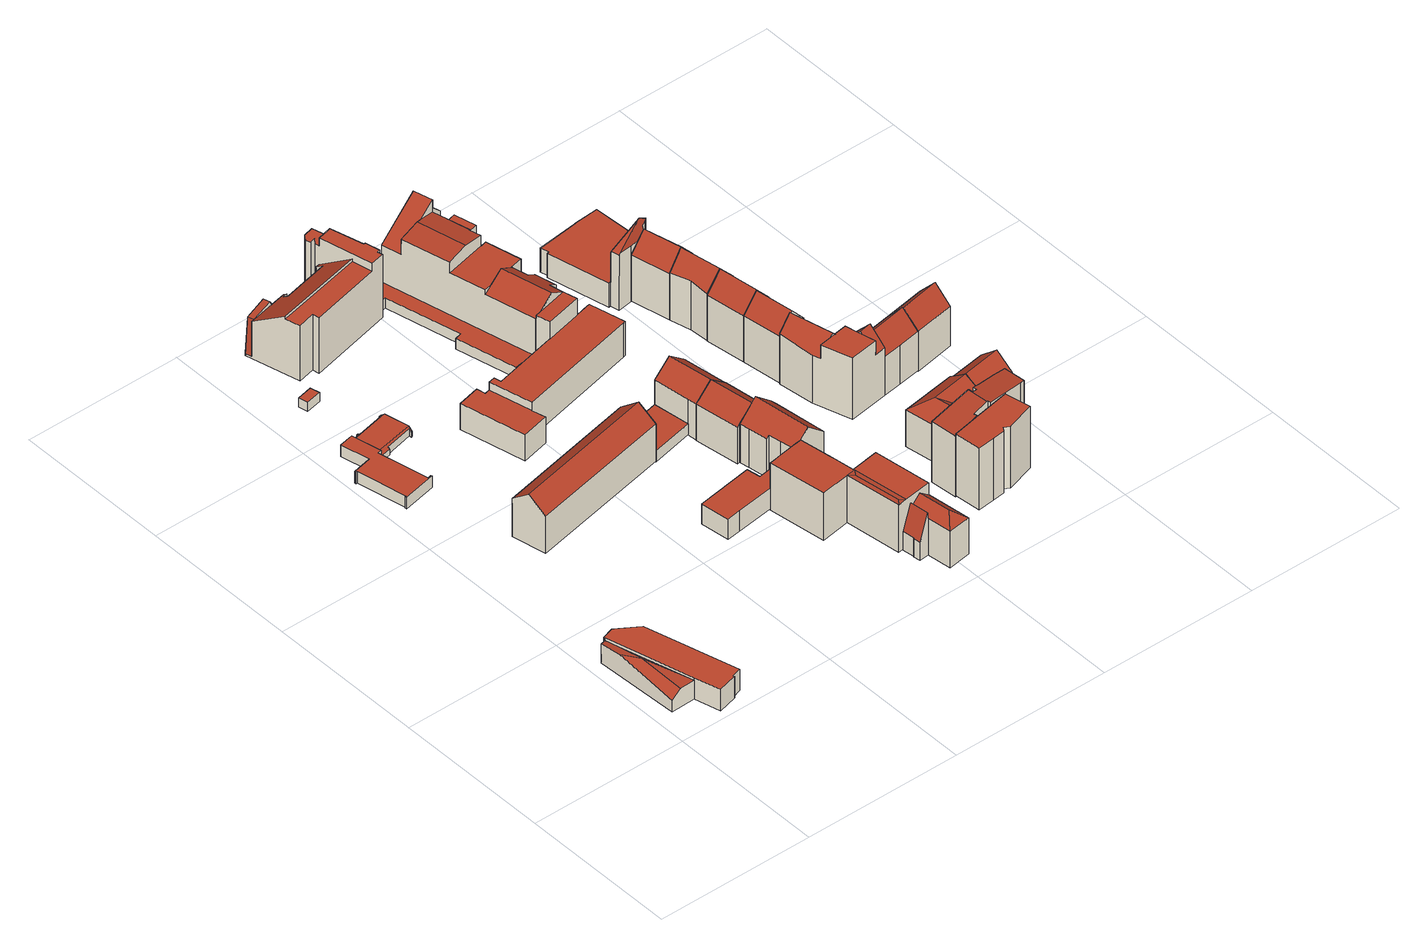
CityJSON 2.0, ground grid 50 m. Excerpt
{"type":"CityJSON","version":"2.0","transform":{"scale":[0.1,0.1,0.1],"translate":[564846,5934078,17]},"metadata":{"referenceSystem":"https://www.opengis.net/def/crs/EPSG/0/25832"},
"CityObjects":{
"building1":{"type":"Building","attributes":{"Gemeindeschluessel":"02100106","Geometrietyp2DReferenz":"3000","function":"31001_3060","roofType":"3500","measuredHeight":8.21,"storeysAboveGround":2},"address":[{"country":"Germany","locality":"Hamburg","thoroughfareNumber":"10","thoroughfareName":"Markusstraße","postcode":"20355"}],"geometry":[{"type":"Solid","lod":"2","boundaries":[[[[0,1,2,3]],[[4,5,1,0]],[[6,4,0,7]],[[8,9,10,11]],[[2,8,11,12,3]],[[10,6,7,12,11]],[[9,5,4,6,10]],[[8,2,1,5,9]],[[12,7,0,3]]]],"semantics":{"surfaces":[{"type":"RoofSurface"},{"type":"GroundSurface"},{"type":"WallSurface"}],"values":[[0,0,0,1,2,2,2,2,0]]}}]},
"building2":{"type":"Building","attributes":{"Gemeindeschluessel":"02100106","Geometrietyp2DReferenz":"3000","function":"31001_3060","roofType":"1000","measuredHeight":7.19,"storeysAboveGround":2},"address":[{"country":"Germany","locality":"Hamburg","thoroughfareName":"Markusstraße","postcode":"20355"}],"geometry":[{"type":"Solid","lod":"2","boundaries":[[[[13,14,15,16,17,18,19,20,21]],[[22,23,24,25,26,27,28,29,30]],[[20,19,22,30]],[[19,18,23,22]],[[18,17,24,23]],[[17,16,25,24]],[[16,15,26,25]],[[15,14,27,26]],[[14,13,28,27]],[[13,21,29,28]],[[21,20,30,29]]]],"semantics":{"surfaces":[{"type":"RoofSurface"},{"type":"GroundSurface"},{"type":"WallSurface"}],"values":[[0,1,2,2,2,2,2,2,2,2,2]]}}]},
"building3":{"type":"Building","attributes":{"Gemeindeschluessel":"02100106","Geometrietyp2DReferenz":"3000","function":"31001_3020","roofType":"1000","measuredHeight":3.85,"storeysAboveGround":1},"address":[{"country":"Germany","locality":"Hamburg","thoroughfareName":"Kurze Straße","postcode":"20355"}],"geometry":[{"type":"Solid","lod":"2","boundaries":[[[[31,32,33,34,35,36,37,38,39,40]],[[41,31,40,42]],[[43,44,45,46]],[[44,47,48,45]],[[47,49,50,48]],[[49,51,52,50]],[[53,54,55,56]],[[54,57,58,55]],[[38,37,59,60]],[[37,36,61,59]],[[36,35,62,61]],[[35,34,63,62]],[[34,33,64,63]],[[33,32,65,64]],[[66,67,68,69]],[[67,70,71,68]],[[72,73,74,75]],[[49,47,44,43,57,54,53,76,77,78,79,80,81,51]],[[75,65,32,31,41,72]],[[68,71,82,56,55,58,46,45,48,50,52,83,84,85,60,59,61,62,63,64,65,75,74,69]],[[85,79,78,39,38,60]],[[77,86,42,40,39,78]],[[69,74,73,66]],[[84,80,79,85]],[[83,81,80,84]],[[82,76,53,56]],[[71,70,86,77,76,82]],[[52,51,81,83]],[[58,57,43,46]],[[73,72,41,42,86,70,67,66]]]],"semantics":{"surfaces":[{"type":"RoofSurface"},{"type":"WallSurface"},{"type":"GroundSurface"}],"values":[[0,0,1,1,1,1,1,1,1,1,1,1,1,1,1,1,1,0,1,2,1,1,1,1,1,1,1,1,1,0]]}}]},
"building4":{"type":"Building","attributes":{"Gemeindeschluessel":"02100106","Geometrietyp2DReferenz":"3000","function":"31001_2460","roofType":"1000","measuredHeight":3,"storeysAboveGround":1},"address":[{"country":"Germany","locality":"Hamburg","thoroughfareName":"Kurze Straße","postcode":"20355"}],"geometry":[{"type":"Solid","lod":"2","boundaries":[[[[87,88,89,90]],[[91,92,93,94]],[[92,87,90,93]],[[91,88,87,92]],[[94,89,88,91]],[[93,90,89,94]]]],"semantics":{"surfaces":[{"type":"GroundSurface"},{"type":"RoofSurface"},{"type":"WallSurface"}],"values":[[0,1,2,2,2,2]]}}]},
"building5":{"type":"Building","attributes":{"Gemeindeschluessel":"02100106","Geometrietyp2DReferenz":"3000","function":"31001_1010","roofType":"3100","measuredHeight":17.07,"storeysAboveGround":4},"address":[{"country":"Germany","locality":"Hamburg","thoroughfareNumber":"9","thoroughfareName":"Jan-Valkenburg-Straße","postcode":"20355"}],"geometry":[{"type":"Solid","lod":"2","boundaries":[[[[95,96,97,98]],[[99,97,96,100,101]],[[98,97,99,102]],[[98,102,103,104,95]],[[96,95,104,100]],[[99,101,103,102]],[[104,103,101,100]]]],"semantics":{"surfaces":[{"type":"GroundSurface"},{"type":"WallSurface"},{"type":"RoofSurface"}],"values":[[0,1,1,1,1,2,2]]}}]},
"building6":{"type":"Building","attributes":{"Gemeindeschluessel":"02100106","Geometrietyp2DReferenz":"3000","function":"31001_1010","roofType":"1000","measuredHeight":6.84,"storeysAboveGround":1},"address":[{"country":"Germany","locality":"Hamburg","thoroughfareNumber":"9a","thoroughfareName":"Kohlhöfen","postcode":"20355"}],"geometry":[{"type":"Solid","lod":"2","boundaries":[[[[105,106,107,108]],[[106,109,110,107]],[[111,112,113,114]],[[115,116,117,118]],[[111,119,116,115,120,109,106,105,112]],[[114,113,108,107,110,121,118,117,122]],[[121,120,115,118]],[[122,119,111,114]],[[117,116,119,122]],[[110,109,120,121]],[[113,112,105,108]]]],"semantics":{"surfaces":[{"type":"WallSurface"},{"type":"RoofSurface"},{"type":"GroundSurface"}],"values":[[0,0,0,0,1,2,0,0,0,0,0]]}}]},
"building7":{"type":"Building","attributes":{"Gemeindeschluessel":"02100106","Geometrietyp2DReferenz":"3000","function":"31001_1120","roofType":"2100","measuredHeight":25.04,"storeysAboveGround":6},"address":[{"country":"Germany","locality":"Hamburg","thoroughfareNumber":"25","thoroughfareName":"Kohlhöfen","postcode":"20355"}],"geometry":[{"type":"Solid","lod":"2","boundaries":[[[[123,124,125,126]],[[127,128,129,124,123]],[[130,131,132,129,128]],[[133,134,135,136,137,138,139]],[[140,141,142,143,144]],[[145,146,147,148]],[[149,150,151,152]],[[153,154,155,156]],[[157,131,130]],[[158,159,160,161]],[[159,162,163,160]],[[164,165,166,167]],[[165,168,169,166]],[[170,171,172,173]],[[171,174,175,172]],[[174,176,177,175]],[[178,179,180,181]],[[182,183,184,185]],[[186,187,155,188]],[[187,189,156,155]],[[189,190,191,156]],[[190,192,193,191]],[[194,195,153,196]],[[195,197,154,153]],[[198,199,200,201]],[[136,135,148,147]],[[133,139,202]],[[203,204,205,206]],[[204,207,208,205]],[[209,210,211]],[[212,213,214]],[[215,216,152,151]],[[140,144,217]],[[142,141,218,219]],[[146,145,220,221]],[[150,149,222,223]],[[224,225,226,227]],[[228,229,230,231]],[[232,233,234,235]],[[236,237,238,239]],[[240,241,168,165,164,242]],[[198,207,204,203,243,244,197,195,194,199]],[[192,245,242,164,167,193]],[[207,198,201,208]],[[212,246,247,248,138,137,244,243,249,213]],[[197,244,137,136,147,146,221,154]],[[199,194,196,200]],[[188,234,233,184,183,186]],[[219,218,250,206,205,208,201,200,196,153,156,191,193,167,166,169,251,252,161,160,163,173,172,175,253,231,230,235,234,188,155,154,221,220,254,255,223,222,256,257,227,226,258,259,239,238,260]],[[176,174,171,170,162,159,158,157,130,127,261,262,263]],[[253,175,177,181,180,231]],[[178,185,184,233,232,229,228,179]],[[248,247,264,265]],[[214,213,249,266,217,144,267,268]],[[216,215,202,139,265,264,269,270]],[[237,236,271,211,210,268,267,143,272]],[[251,125,124,129,132,252]],[[169,168,241,262,261,126,125,251]],[[170,173,163,162]],[[262,241,240,263]],[[232,235,230,229]],[[185,178,181,177,176,263,240,242,245,182]],[[215,255,254,134,133,202]],[[269,273,274,257,256,270]],[[271,259,258,275,209,211]],[[143,142,219,260,272]],[[272,260,238,237]],[[236,239,259,271]],[[218,141,140,217,266,250]],[[143,267,144]],[[222,149,152,216,270,256]],[[255,215,151,150,223]],[[268,210,214]],[[258,226,225,275]],[[227,257,274,224]],[[269,264,247,246,273]],[[250,266,249,243,203,206]],[[138,248,265,139]],[[220,145,148,135,134,254]],[[228,231,180,179]],[[130,128,127]],[[252,132,131,157,158,161]],[[127,123,126,261]],[[246,212,214,210,209,275,225,224,274,273]],[[245,192,190,189,187,186,183,182]]]],"semantics":{"surfaces":[{"type":"RoofSurface"},{"type":"WallSurface"},{"type":"GroundSurface"}],"values":[[0,0,0,0,0,0,0,0,1,1,1,1,1,1,1,1,1,1,1,1,1,1,1,1,1,1,1,1,1,1,1,1,1,1,1,1,1,1,1,1,0,0,1,1,1,1,1,1,2,0,0,0,0,0,0,0,1,1,1,1,1,1,1,1,1,1,1,1,1,1,1,1,1,1,1,1,1,1,1,1,1,1,1,0,0]]}}]},
"building8":{"type":"Building","attributes":{"Gemeindeschluessel":"02100106","Geometrietyp2DReferenz":"3000","function":"31001_1010","roofType":"1000","measuredHeight":11.42,"storeysAboveGround":6},"address":[{"country":"Germany","locality":"Hamburg","thoroughfareNumber":"23","thoroughfareName":"Kohlhöfen","postcode":"20355"}],"geometry":[{"type":"Solid","lod":"2","boundaries":[[[[276,277,278,279,280,281,282,283,284]],[[285,286,287,288]],[[289,290,291,292]],[[281,280,293,294]],[[279,278,295,296]],[[278,277,297,295]],[[276,284,298,299]],[[283,282,300,301]],[[289,302,301,300,303,286,285,290]],[[292,291,288,287,304,294,293,296,295,297,299,298,305]],[[291,290,285,288]],[[298,284,283,301,302,305]],[[297,277,276,299]],[[293,280,279,296]],[[305,302,289,292]],[[304,303,300,282,281,294]],[[287,286,303,304]]]],"semantics":{"surfaces":[{"type":"RoofSurface"},{"type":"WallSurface"},{"type":"GroundSurface"}],"values":[[0,1,1,1,1,1,1,1,0,2,1,1,1,1,1,1,1]]}}]},
"building9":{"type":"Building","attributes":{"Gemeindeschluessel":"02100106","Geometrietyp2DReferenz":"3000","function":"31001_2100","roofType":"1000","measuredHeight":3.64,"storeysAboveGround":1},"address":[{"country":"Germany","locality":"Hamburg","thoroughfareNumber":"3","thoroughfareName":"Jan-Valkenburg-Straße","postcode":"20355"}],"geometry":[{"type":"Solid","lod":"2","boundaries":[[[[306,307,308,309]],[[310,311,312,313]],[[313,309,308,310]],[[312,306,309,313]],[[311,307,306,312]],[[310,308,307,311]]]],"semantics":{"surfaces":[{"type":"RoofSurface"},{"type":"GroundSurface"},{"type":"WallSurface"}],"values":[[0,1,2,2,2,2]]}}]},
"building10":{"type":"Building","attributes":{"Gemeindeschluessel":"02100106","Geometrietyp2DReferenz":"3000","function":"31001_1010","roofType":"1000","measuredHeight":16.07,"storeysAboveGround":4},"address":[{"country":"Germany","locality":"Hamburg","thoroughfareNumber":"5","thoroughfareName":"Kohlhöfen","postcode":"20355"}],"geometry":[{"type":"Solid","lod":"2","boundaries":[[[[314,315,316]],[[317,315,314,318]],[[318,319,317]],[[320,321,322,323]],[[324,325,326,327]],[[325,328,329,326]],[[330,320,323,331]],[[332,316,333,334,335]],[[336,317,319,332,335,337]],[[323,322,327,326,329,338,339,337,335,334,331]],[[316,315,317,336,340,341,328,325,324,321,320,330,333]],[[330,331,334,333]],[[336,337,339,340]],[[340,339,338,341]],[[341,338,329,328]],[[324,327,322,321]],[[319,318,314,316,332]]]],"semantics":{"surfaces":[{"type":"RoofSurface"},{"type":"WallSurface"},{"type":"GroundSurface"}],"values":[[0,0,0,1,1,1,1,1,1,2,0,1,1,1,1,1,0]]}}]},
"building11":{"type":"Building","attributes":{"Gemeindeschluessel":"02100106","Geometrietyp2DReferenz":"3000","function":"31001_1010","roofType":"3100","measuredHeight":15.32,"storeysAboveGround":3},"address":[{"country":"Germany","locality":"Hamburg","thoroughfareNumber":"2","thoroughfareName":"Markusstraße","postcode":"20355"}],"geometry":[{"type":"Solid","lod":"2","boundaries":[[[[342,343,344,345,346,347]],[[348,349,350]],[[345,344,351,352]],[[343,342,353,354]],[[342,347,355,353]],[[347,346,356,355]],[[357,354,353,355,356,358,359,360]],[[356,346,345,352,361,362,358]],[[359,358,362,350]],[[359,350,349,360]],[[357,360,349,363]],[[357,363,351,344,343,354]],[[350,362,361,348]],[[361,352,351,363,349,348]]]],"semantics":{"surfaces":[{"type":"RoofSurface"},{"type":"WallSurface"},{"type":"GroundSurface"}],"values":[[0,0,1,1,1,1,2,1,1,1,1,1,0,0]]}}]},
"building12":{"type":"Building","attributes":{"Gemeindeschluessel":"02100106","Geometrietyp2DReferenz":"3000","function":"31001_1120","roofType":"3100","measuredHeight":18.4,"storeysAboveGround":4},"address":[{"country":"Germany","locality":"Hamburg","thoroughfareNumber":"9","thoroughfareName":"Kohlhöfen","postcode":"20355"}],"geometry":[{"type":"Solid","lod":"2","boundaries":[[[[364,365,366,367,368,369,370,371,372,373]],[[374,375,371,370,376,377]],[[369,368,378,379]],[[368,367,380,378]],[[367,366,381,380]],[[366,365,382,381]],[[365,364,383,382]],[[364,373,384,383]],[[373,372,385,384]],[[375,374,386,387]],[[374,377,388,386]],[[372,371,375,387,385]],[[377,376,389,388]],[[376,370,369,379,389]],[[379,378,380,381,382,383,384,385,387,386,388,389]]]],"semantics":{"surfaces":[{"type":"RoofSurface"},{"type":"WallSurface"},{"type":"GroundSurface"}],"values":[[0,0,1,1,1,1,1,1,1,1,1,1,1,1,2]]}}]},
"building13":{"type":"Building","attributes":{"Gemeindeschluessel":"02100106","Geometrietyp2DReferenz":"3000","function":"31001_1010","roofType":"3100","measuredHeight":16.88,"storeysAboveGround":4},"address":[{"country":"Germany","locality":"Hamburg","thoroughfareNumber":"11","thoroughfareName":"Kohlhöfen","postcode":"20355"}],"geometry":[{"type":"Solid","lod":"2","boundaries":[[[[390,391,392,393,394]],[[395,396,392,391]],[[390,394,397,398]],[[394,393,399,397]],[[396,395,400,401]],[[395,391,390,398,400]],[[393,392,396,401,399]],[[401,400,398,397,399]]]],"semantics":{"surfaces":[{"type":"RoofSurface"},{"type":"WallSurface"},{"type":"GroundSurface"}],"values":[[0,0,1,1,1,1,1,2]]}}]},
"building14":{"type":"Building","attributes":{"Gemeindeschluessel":"02100106","Geometrietyp2DReferenz":"3000","function":"31001_1010","roofType":"3100","measuredHeight":16.71,"storeysAboveGround":4},"address":[{"country":"Germany","locality":"Hamburg","thoroughfareNumber":"13","thoroughfareName":"Kohlhöfen","postcode":"20355"}],"geometry":[{"type":"Solid","lod":"2","boundaries":[[[[393,392,402,403,404]],[[405,406,407,402,392]],[[393,404,408,409]],[[404,403,410,408]],[[407,406,411,412]],[[406,405,413,411]],[[405,392,393,409,413]],[[403,402,407,412,410]],[[412,411,413,409,408,410]]]],"semantics":{"surfaces":[{"type":"RoofSurface"},{"type":"WallSurface"},{"type":"GroundSurface"}],"values":[[0,0,1,1,1,1,1,1,2]]}}]},
"building15":{"type":"Building","attributes":{"Gemeindeschluessel":"02100107","Geometrietyp2DReferenz":"3000","function":"31001_1010","roofType":"1000","measuredHeight":20.84,"storeysAboveGround":5},"address":[{"country":"Germany","locality":"Hamburg","thoroughfareNumber":"6","thoroughfareName":"Kohlhöfen","postcode":"20355"}],"geometry":[{"type":"Solid","lod":"2","boundaries":[[[[414,415,416,417,418,419,420,421,422,423]],[[424,425,426,427,428,429,430,431,432,433]],[[431,414,423,432]],[[430,415,414,431]],[[429,416,415,430]],[[428,417,416,429]],[[427,418,417,428]],[[426,419,418,427]],[[425,420,419,426]],[[424,421,420,425]],[[433,422,421,424]],[[432,423,422,433]]]],"semantics":{"surfaces":[{"type":"GroundSurface"},{"type":"RoofSurface"},{"type":"WallSurface"}],"values":[[0,1,2,2,2,2,2,2,2,2,2,2]]}}]},
"building16":{"type":"Building","attributes":{"Gemeindeschluessel":"02100107","Geometrietyp2DReferenz":"3000","function":"31001_1120","roofType":"1000","measuredHeight":22.38,"storeysAboveGround":5},"address":[{"country":"Germany","locality":"Hamburg","thoroughfareNumber":"8","thoroughfareName":"Kohlhöfen","postcode":"20355"}],"geometry":[{"type":"Solid","lod":"2","boundaries":[[[[434,435,436,437,438,439,440,441,442,443,444,445,446,447]],[[448,449,450,451]],[[449,452,453,450]],[[441,440,454,455]],[[440,439,456,454]],[[439,438,457,456]],[[437,436,458,459]],[[436,435,460,458]],[[435,434,461,460]],[[434,447,462,461]],[[446,445,463,464]],[[445,444,465,463]],[[466,467,468,469]],[[463,465,451,450,453,469,468,455,454,456,457,459,458,460,461,462,464]],[[441,455,468,467,442]],[[462,447,446,464]],[[457,438,437,459]],[[469,453,452,466]],[[465,444,443,448,451]],[[452,449,448,443,442,467,466]]]],"semantics":{"surfaces":[{"type":"RoofSurface"},{"type":"WallSurface"},{"type":"GroundSurface"}],"values":[[0,1,1,1,1,1,1,1,1,1,1,1,1,2,1,1,1,1,1,0]]}}]},
"building17":{"type":"Building","attributes":{"Gemeindeschluessel":"02100107","Geometrietyp2DReferenz":"3000","function":"31001_1120","roofType":"3100","measuredHeight":16.07,"storeysAboveGround":4},"address":[{"country":"Germany","locality":"Hamburg","thoroughfareNumber":"10","thoroughfareName":"Kohlhöfen","postcode":"20355"}],"geometry":[{"type":"Solid","lod":"2","boundaries":[[[[470,471,472]],[[473,474,475,476]],[[477,478,479,480]],[[478,481,482,479]],[[476,475,483,484,485,480,479,482,486]],[[482,481,471,470,486]],[[485,487,488,477,480]],[[486,470,472,473,476]],[[475,474,489,490,483]],[[484,483,490,491]],[[485,484,491,487]],[[474,473,472,471,492,489]],[[471,481,478,477,488,492]],[[492,491,490,489]],[[488,487,491,492]]]],"semantics":{"surfaces":[{"type":"RoofSurface"},{"type":"WallSurface"},{"type":"GroundSurface"}],"values":[[0,1,1,1,2,1,1,1,1,1,1,0,0,0,0]]}}]},
"building18":{"type":"Building","attributes":{"Gemeindeschluessel":"02100107","Geometrietyp2DReferenz":"3000","function":"31001_1010","roofType":"3100","measuredHeight":21.72,"storeysAboveGround":5},"address":[{"country":"Germany","locality":"Hamburg","thoroughfareNumber":"15","thoroughfareName":"Kohlhöfen","postcode":"20355"}],"geometry":[{"type":"Solid","lod":"2","boundaries":[[[[493,494,495,496,497,498]],[[499,500,501,494,502,503,504,505,506]],[[507,508,509,510,505]],[[498,497,511,512]],[[502,494,493]],[[500,513,501]],[[499,506,514]],[[504,507,505]],[[512,511,515,516,517,518,519,520]],[[515,511,497,496,521]],[[518,517,500,499,514,522]],[[508,519,518,522,509]],[[505,510,506]],[[516,515,521,523]],[[519,508,507,504,503,520]],[[516,523,513,500,517]],[[520,503,502,493,498,512]],[[501,495,494]],[[522,514,506,510,509]],[[521,496,495,501,513,523]]]],"semantics":{"surfaces":[{"type":"RoofSurface"},{"type":"WallSurface"},{"type":"GroundSurface"}],"values":[[0,0,0,1,1,1,1,1,2,1,1,1,1,1,1,1,1,1,0,0]]}}]},
"building19":{"type":"Building","attributes":{"Gemeindeschluessel":"02100107","Geometrietyp2DReferenz":"3000","function":"31001_1010","roofType":"3100","measuredHeight":21.1,"storeysAboveGround":5},"address":[{"country":"Germany","locality":"Hamburg","thoroughfareNumber":"16","thoroughfareName":"Kohlhöfen","postcode":"20355"}],"geometry":[{"type":"Solid","lod":"2","boundaries":[[[[524,525,526,527]],[[528,529,527,526,530]],[[529,528,531,532,533]],[[530,526,525,534,535]],[[527,529,533,524]],[[528,530,535,531]],[[533,532,534,525,524]],[[535,534,532,531]]]],"semantics":{"surfaces":[{"type":"WallSurface"},{"type":"GroundSurface"},{"type":"RoofSurface"}],"values":[[0,1,0,0,0,0,2,2]]}}]},
"building20":{"type":"Building","attributes":{"Gemeindeschluessel":"02100107","Geometrietyp2DReferenz":"3000","function":"31001_1120","roofType":"3100","measuredHeight":21.08,"storeysAboveGround":5},"address":[{"country":"Germany","locality":"Hamburg","thoroughfareNumber":"17","thoroughfareName":"Kohlhöfen","postcode":"20355"}],"geometry":[{"type":"Solid","lod":"2","boundaries":[[[[536,537,538,539]],[[539,538,540,541]],[[540,542,543,541]],[[542,540,538,537,544]],[[543,542,544,545]],[[543,545,536,539,541]],[[544,537,536,545]]]],"semantics":{"surfaces":[{"type":"RoofSurface"},{"type":"WallSurface"},{"type":"GroundSurface"}],"values":[[0,1,2,1,1,1,0]]}}]},
"building21":{"type":"Building","attributes":{"Gemeindeschluessel":"02100107","Geometrietyp2DReferenz":"3000","function":"31001_1100","roofType":"3100","measuredHeight":21.2,"storeysAboveGround":5},"address":[{"country":"Germany","locality":"Hamburg","thoroughfareNumber":"18","thoroughfareName":"Kohlhöfen","postcode":"20355"}],"geometry":[{"type":"Solid","lod":"2","boundaries":[[[[546,547,548,549,550]],[[546,550,551,552]],[[550,549,553,551]],[[554,555,556,557]],[[551,553,558,557,556,552]],[[558,553,549,548,559]],[[557,558,559,554]],[[556,555,547,546,552]],[[559,548,547,555,554]]]],"semantics":{"surfaces":[{"type":"RoofSurface"},{"type":"WallSurface"},{"type":"GroundSurface"}],"values":[[0,1,1,1,2,1,1,1,0]]}}]},
"building22":{"type":"Building","attributes":{"Gemeindeschluessel":"02100107","Geometrietyp2DReferenz":"3000","function":"31001_1010","roofType":"3100","measuredHeight":21.27,"storeysAboveGround":5},"address":[{"country":"Germany","locality":"Hamburg","thoroughfareNumber":"19","thoroughfareName":"Kohlhöfen","postcode":"20355"}],"geometry":[{"type":"Solid","lod":"2","boundaries":[[[[560,561,562,563,564,565]],[[566,567,568,569]],[[563,562,570,571]],[[562,561,572,570]],[[561,560,573,572]],[[569,568,571,570,572,573,574]],[[574,573,560,565,575]],[[569,574,575,566]],[[568,567,564,563,571]],[[575,565,564,567,566]]]],"semantics":{"surfaces":[{"type":"RoofSurface"},{"type":"WallSurface"},{"type":"GroundSurface"}],"values":[[0,1,1,1,1,2,1,1,1,0]]}}]},
"building23":{"type":"Building","attributes":{"Gemeindeschluessel":"02100107","Geometrietyp2DReferenz":"3000","function":"31001_3030","roofType":"1000","measuredHeight":24.83,"storeysAboveGround":5},"address":[{"country":"Germany","locality":"Hamburg","thoroughfareNumber":"21","thoroughfareName":"Kohlhöfen","postcode":"20355"}],"geometry":[{"type":"Solid","lod":"2","boundaries":[[[[576,577,578,579,580,581]],[[582,576,581,583]],[[584,585,586,587,588,576,582,589]],[[577,576,588]],[[590,591,592,593]],[[591,594,595,592]],[[596,597,598,599]],[[597,600,601,598]],[[602,603,604,605]],[[603,606,607,604]],[[606,608,609,607]],[[608,590,593,609]],[[580,579,610,611]],[[587,586,612,613]],[[586,585,614,612]],[[585,584,615,614]],[[584,589,616,615]],[[613,612,614,615,616,617,605,604,607,609,593,592,595,618,599,598,601,619]],[[617,583,581,580,611,602,605]],[[619,578,577,588,587,613]],[[616,589,582,583,617]],[[601,600,610,579,578,619]],[[599,618,620,596]],[[618,595,594,620]],[[594,591,590,608,606,603,602,611,610,600,597,596,620]]]],"semantics":{"surfaces":[{"type":"RoofSurface"},{"type":"WallSurface"},{"type":"GroundSurface"}],"values":[[0,0,0,0,1,1,1,1,1,1,1,1,1,1,1,1,1,2,1,1,1,1,1,1,0]]}}]},
"building24":{"type":"Building","attributes":{"Gemeindeschluessel":"02100107","Geometrietyp2DReferenz":"3000","function":"31001_1010","roofType":"3100","measuredHeight":18.63,"storeysAboveGround":4},"address":[{"country":"Germany","locality":"Hamburg","thoroughfareNumber":"20","thoroughfareName":"Rademachergang","postcode":"20355"}],"geometry":[{"type":"Solid","lod":"2","boundaries":[[[[621,622,623,624]],[[623,622,625,626]],[[627,628,629,630]],[[626,625,630,629,631]],[[623,626,631,632,624]],[[631,629,628,632]],[[625,622,621,627,630]],[[628,627,621,624,632]]]],"semantics":{"surfaces":[{"type":"RoofSurface"},{"type":"WallSurface"},{"type":"GroundSurface"}],"values":[[0,1,1,2,1,1,1,0]]}}]},
"building25":{"type":"Building","attributes":{"Gemeindeschluessel":"02100107","Geometrietyp2DReferenz":"3000","function":"31001_1010","roofType":"3100","measuredHeight":16.5,"storeysAboveGround":4},"address":[{"country":"Germany","locality":"Hamburg","thoroughfareNumber":"19","thoroughfareName":"Rademachergang","postcode":"20355"}],"geometry":[{"type":"Solid","lod":"2","boundaries":[[[[633,634,635,636,637]],[[634,633,638,639]],[[633,637,640,638]],[[641,639,638,640,642]],[[642,640,637,636,643]],[[641,644,635,634,639]],[[641,642,643,644]],[[643,636,635,644]]]],"semantics":{"surfaces":[{"type":"RoofSurface"},{"type":"WallSurface"},{"type":"GroundSurface"}],"values":[[0,1,1,2,1,1,1,0]]}}]},
"building26":{"type":"Building","attributes":{"Gemeindeschluessel":"02100107","Geometrietyp2DReferenz":"3000","function":"31001_1010","roofType":"3100","measuredHeight":18.83,"storeysAboveGround":4},"address":[{"country":"Germany","locality":"Hamburg","thoroughfareNumber":"18","thoroughfareName":"Rademachergang","postcode":"20355"}],"geometry":[{"type":"Solid","lod":"2","boundaries":[[[[645,646,647,627]],[[645,627,648,649]],[[650,649,648,651]],[[651,648,627,647,622]],[[650,652,646,645,649]],[[650,651,622,652]],[[622,647,646,652]]]],"semantics":{"surfaces":[{"type":"RoofSurface"},{"type":"WallSurface"},{"type":"GroundSurface"}],"values":[[0,1,2,1,1,1,0]]}}]}
},
"vertices":[
[55,223,107],[43,355,88],[26,351,88],[29,280,98],[115,90,87],[43,355,87],[115,87,87],[68,85,87],[26,351,25],[43,355,25],[115,87,25],[38,84,25],[38,84,62],
[115,87,96],[137,7,96],[197,23,96],[196,27,96],[226,36,96],[148,327,96],[80,371,96],[42,360,96],[43,355,96],[80,371,24],[148,327,24],[226,36,24],[196,27,24],[197,23,24],[137,7,24],[115,87,24],[43,355,24],[42,360,24],
[218,1431,58],[216,1441,49],[208,1440,49],[209,1435,53],[123,1417,53],[122,1424,48],[117,1423,48],[118,1418,51],[90,1412,51],[92,1404,58],[234,1355,59],[108,1328,59],[39,1134,68],[38,1140,68],[38,1140,29],[39,1134,29],[42,1141,68],[42,1141,29],[9,1295,68],[9,1295,29],[5,1294,68],[5,1294,29],[132,1157,68],[143,1160,68],[143,1160,29],[132,1157,29],[144,1156,68],[144,1156,29],[117,1423,29],[118,1418,29],[122,1424,29],[123,1417,29],[209,1435,29],[208,1440,29],[216,1441,29],[232,1349,53],[144,1330,53],[144,1330,29],[232,1349,29],[145,1325,48],[145,1325,29],[237,1343,46],[233,1342,46],[233,1342,29],[237,1343,29],[98,1315,68],[110,1318,68],[90,1412,68],[46,1403,68],[65,1312,68],[4,1299,68],[98,1315,29],[4,1299,29],[65,1312,29],[46,1403,29],[110,1318,48],
[98,1595,27],[92,1624,27],[141,1634,27],[147,1605,27],[92,1624,57],[98,1595,57],[147,1605,57],[141,1634,57],
[184,887,16],[635,984,16],[659,873,16],[206,780,16],[659,873,142],[635,984,141],[647,928,187],[206,780,142],[194,834,187],[184,887,144],
[589,611,81],[766,638,81],[766,638,12],[589,611,12],[773,595,81],[773,595,12],[643,526,81],[601,520,81],[601,520,12],[643,526,12],[861,557,81],[783,545,81],[783,545,12],[861,557,12],[762,542,81],[853,607,81],[853,607,12],[762,542,12],
[149,1867,133],[144,1886,133],[135,1884,15],[140,1865,15],[150,1867,133],[216,1881,146],[211,1902,146],[222,1882,133],[272,1893,10],[267,1915,10],[709,1815,259],[709,1816,259],[710,1816,259],[696,1875,259],[563,1846,169],[577,1785,169],[663,1805,228],[674,1364,182],[684,1320,182],[797,1346,182],[787,1390,182],[692,1368,182],[743,1824,198],[729,1882,198],[696,1875,232],[710,1816,232],[765,1707,213],[749,1776,213],[720,1769,213],[736,1700,213],[507,1787,9],[497,1832,9],[496,1832,9],[506,1787,9],[272,1893,133],[274,1883,140],[261,1880,140],[261,1880,9],[274,1883,9],[264,1865,150],[264,1865,9],[233,1706,196],[229,1727,196],[229,1727,9],[233,1706,9],[175,1715,196],[175,1715,9],[410,1899,149],[405,1920,134],[405,1920,9],[410,1899,9],[407,1922,133],[407,1922,9],[419,1924,133],[419,1924,9],[416,1936,195],[430,1954,195],[430,1954,9],[416,1936,9],[419,1924,222],[464,1934,222],[464,1934,195],[419,1924,195],[491,1831,222],[496,1832,222],[491,1831,9],[506,1787,222],[497,1784,222],[497,1784,9],[500,1768,222],[500,1768,9],[529,1792,44],[507,1787,44],[529,1792,9],[497,1832,44],[562,1552,44],[583,1557,44],[583,1557,9],[562,1552,9],[709,1815,220],[632,1355,44],[629,1368,44],[629,1368,9],[632,1355,9],[606,1363,44],[606,1363,9],[750,1547,185],[747,1547,185],[750,1547,183],[637,1522,185],[637,1522,170],[660,1527,185],[720,1769,220],[736,1700,220],[674,1364,171],[684,1320,9],[797,1346,9],[743,1824,9],[729,1882,9],[765,1707,9],[749,1776,9],[762,1667,185],[787,1556,185],[787,1556,9],[762,1667,9],[411,1949,195],[407,1964,195],[407,1964,9],[411,1949,9],[419,1981,195],[450,1989,195],[450,1989,9],[419,1981,9],[790,1506,164],[805,1438,164],[805,1438,9],[790,1506,9],[443,1821,196],[164,1761,196],[457,1758,196],[673,1365,44],[563,1846,44],[457,1758,222],[612,1633,185],[612,1633,220],[577,1785,220],[673,1365,170],[674,1365,9],[135,1884,9],[267,1915,9],[415,1932,9],[709,1816,9],[720,1769,9],[734,1700,9],[743,1662,9],[749,1548,9],[761,1499,9],[778,1432,9],[140,1865,133],[164,1761,204],[443,1821,204],[678,1648,231],[644,1800,231],[674,1365,171],[739,1379,212],[704,1537,212],[743,1663,220],[734,1700,220],[761,1499,183],[778,1432,182],[743,1663,185],[743,1662,185],[749,1548,185],
[874,1245,127],[848,1357,127],[842,1356,127],[797,1346,127],[477,1273,127],[472,1295,127],[453,1291,127],[484,1157,127],[868,1244,127],[361,1299,100],[430,1315,100],[430,1315,12],[361,1299,12],[493,1115,100],[407,1096,100],[407,1096,12],[493,1115,12],[477,1273,12],[472,1295,12],[842,1356,12],[797,1346,12],[848,1357,12],[868,1244,12],[874,1245,12],[453,1291,100],[484,1157,100],[483,1157,100],[436,1287,100],[436,1287,12],[483,1157,12],
[792,901,50],[776,1015,50],[635,984,50],[659,873,50],[635,984,14],[776,1015,14],[792,901,14],[659,873,14],
[896,363,169],[909,379,168],[880,375,168],[934,204,168],[918,216,169],[906,200,168],[762,542,168],[783,545,168],[783,545,8],[762,542,8],[861,557,168],[881,560,168],[881,560,8],[861,557,8],[897,454,168],[897,454,8],[789,362,168],[789,362,8],[905,200,168],[880,376,168],[880,376,8],[905,200,8],[1020,216,168],[1020,216,8],[907,383,8],[995,396,8],[995,396,168],[907,383,168],
[924,163,68],[927,141,68],[956,145,148],[948,206,148],[920,202,70],[925,163,70],[998,109,159],[967,69,129],[1038,79,129],[956,145,129],[948,206,129],[924,163,6],[927,141,6],[925,163,6],[920,202,6],[957,145,6],[1020,216,6],[1038,79,6],[967,69,6],[984,211,159],[1020,216,129],[957,145,129],
[830,704,139],[838,645,139],[847,646,147],[853,607,148],[861,557,148],[881,560,167],[910,564,193],[886,744,193],[825,735,139],[825,732,139],[946,749,139],[945,752,139],[970,573,139],[948,736,139],[861,557,9],[881,560,9],[853,607,9],[847,646,9],[838,645,9],[830,704,9],[825,732,9],[825,735,9],[946,749,9],[945,752,9],[948,736,9],[970,573,9],
[825,735,141],[872,742,179],[852,881,179],[796,873,133],[816,733,133],[927,750,133],[908,889,133],[816,733,10],[825,735,10],[796,873,10],[927,750,10],[908,889,10],
[832,1022,179],[776,1015,133],[792,901,132],[908,889,132],[888,1027,133],[885,1029,135],[792,901,12],[796,873,12],[776,1015,12],[888,1027,12],[885,1029,12],[908,889,12],
[1250,293,7],[1304,303,7],[1363,314,7],[1380,235,7],[1290,207,7],[1272,217,7],[1263,203,7],[1225,199,7],[1171,194,7],[1163,276,7],[1225,199,215],[1263,203,215],[1272,217,215],[1290,207,215],[1380,235,215],[1363,314,215],[1304,303,215],[1250,293,215],[1163,276,215],[1171,194,215],
[1440,330,207],[1433,398,207],[1393,393,213],[1333,382,221],[1310,380,224],[1311,367,224],[1297,366,225],[1297,379,225],[1293,379,226],[1300,312,226],[1302,313,226],[1304,303,226],[1363,314,218],[1425,326,209],[1248,302,219],[1250,293,219],[1250,293,2],[1248,302,2],[1163,276,207],[1163,276,2],[1297,366,2],[1297,379,2],[1311,367,2],[1310,380,2],[1393,393,2],[1333,382,2],[1433,398,2],[1440,330,2],[1425,326,2],[1304,303,2],[1363,314,2],[1302,313,2],[1154,361,207],[1217,369,216],[1217,369,2],[1154,361,2],
[1326,382,126],[1318,423,126],[1325,382,126],[1310,380,136],[1297,379,146],[1297,379,3],[1310,380,3],[1383,450,138],[1386,433,126],[1386,433,3],[1383,450,3],[1318,423,127],[1318,423,3],[1217,369,3],[1194,510,3],[1367,537,3],[1326,382,3],[1367,537,127],[1376,486,163],[1271,376,163],[1217,369,127],[1194,510,127],[1256,467,163],
[1129,770,169],[1168,776,215],[1176,778,224],[1145,911,224],[1106,905,178],[1121,794,167],[1225,785,215],[1223,785,215],[1183,779,215],[1129,770,215],[1158,677,215],[1246,690,215],[1237,732,215],[1234,743,215],[1246,690,168],[1282,696,168],[1274,744,221],[1236,738,221],[1106,905,7],[1121,794,7],[1223,785,169],[1225,785,168],[1199,920,7],[1215,793,7],[1223,785,7],[1265,792,7],[1282,696,7],[1158,677,7],[1199,920,160],[1265,792,168],[1215,793,176],
[1200,920,169],[1199,920,170],[1199,920,11],[1200,920,11],[1089,1028,11],[1186,1042,11],[1106,905,11],[1089,1028,168],[1137,1035,222],[1186,1042,166],[1154,913,222],[1106,905,168],
[1138,1035,223],[1121,1159,223],[1072,1152,167],[1089,1028,167],[1072,1152,12],[1089,1028,12],[1171,1166,12],[1186,1042,12],[1171,1166,165],[1186,1042,168],
[1072,1152,171],[1120,1159,225],[1098,1287,225],[1051,1276,172],[1068,1211,178],[1068,1211,13],[1072,1152,13],[1051,1276,13],[1162,1239,164],[1171,1166,168],[1171,1166,13],[1162,1239,13],[1148,1298,13],[1148,1298,168],
[1148,1298,170],[1132,1371,170],[1123,1410,170],[1076,1405,223],[1073,1405,226],[1100,1287,226],[1024,1397,170],[1071,1405,224],[1071,1405,14],[1024,1397,14],[1123,1410,14],[1076,1405,14],[1132,1371,14],[1148,1298,14],[1051,1276,14],[1051,1276,170],
[1065,1414,261],[1092,1420,242],[1094,1422,232],[1095,1429,194],[971,1416,194],[971,1415,199],[982,1391,202],[977,1390,199],[1071,1405,199],[1076,1405,197],[1074,1411,233],[1086,1414,239],[1087,1415,246],[1024,1397,200],[922,1637,94],[1054,1653,94],[1054,1653,13],[922,1637,13],[1053,1654,94],[1053,1654,13],[1144,1453,94],[1092,1444,94],[1092,1444,13],[1144,1453,13],[1096,1434,94],[1096,1434,13],[971,1418,94],[965,1416,94],[965,1416,13],[971,1418,13],[922,1609,94],[922,1609,13],[928,1611,94],[928,1611,13],[1095,1429,94],[971,1416,94],[1074,1411,13],[1086,1414,13],[1076,1405,13],[1071,1405,13],[1024,1397,13],[977,1390,13],[1132,1660,13],[1094,1422,13],[1132,1660,94],
[1402,765,192],[1393,813,136],[1265,792,137],[1274,744,192],[1393,813,6],[1265,792,6],[1412,716,137],[1342,705,137],[1342,705,6],[1412,716,6],[1282,696,6],[1282,696,137],
[1386,433,120],[1504,451,120],[1497,504,166],[1377,485,166],[1383,450,135],[1386,433,1],[1504,451,1],[1383,450,1],[1489,556,1],[1367,537,1],[1367,537,120],[1489,556,120],
[1540,739,137],[1530,787,192],[1402,764,192],[1412,716,3],[1540,739,3],[1521,834,3],[1393,813,3],[1521,834,137]
]}
